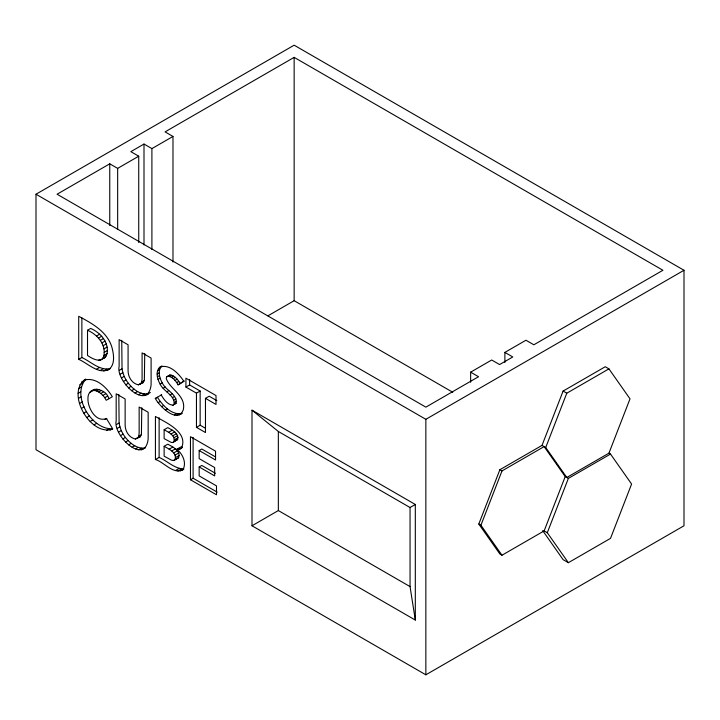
<?xml version="1.0" encoding="UTF-8"?>
<svg xmlns="http://www.w3.org/2000/svg" width="720" height="720" viewBox="0 0 720 720"><rect width="100%" height="100%" fill="white"/><g stroke="black" fill="none" stroke-linecap="round" stroke-linejoin="round"><path stroke-width="1.08" d="M103.905 355.545C106.011 344.214 97.308 334.476 87.516 330.255L87.516 355.437C91.89 358.587 102.123 364.221 103.905 355.545L107.064 353.718C109.179 342.387 100.467 332.658 90.675 328.428L87.516 330.255M108.864 398.763C106.182 387.666 87.318 385.218 87.948 398.97C87.732 408.069 96.066 422.856 106.434 418.473L112.707 428.904C90.918 437.31 64.89 392.535 85.752 379.161M109.944 430.245L112.572 428.724C91.692 430.065 71.082 395.649 85.815 379.269M161.217 394.947C163.809 399.339 167.346 404.703 172.881 405.216L174.015 404.406C175.356 395.307 163.458 391.563 160.137 384.129C157.131 379.044 154.755 369.675 161.289 366.282M174.996 403.992L176.121 403.191C177.462 394.092 165.564 390.348 162.243 382.914C159.489 378.009 157.239 370.287 161.991 365.877M140.508 384.12L141.723 381.987L142.092 378.855L142.092 352.881L151.101 358.083L151.101 384.912C147.852 411.876 115.596 381.339 119.124 366.444L119.124 339.615L128.079 344.79L128.079 370.764C128.079 376.992 131.967 383.481 138.321 384.831L143.145 382.599L144.36 380.466L144.729 353.52M137.574 438.3L138.78 436.176L139.149 433.044L139.149 407.061L148.158 412.263L148.158 439.092C144.909 466.056 112.653 435.528 116.181 420.633L116.181 393.804L125.136 398.97L125.136 424.953C125.136 431.172 129.024 437.661 135.387 439.02L140.211 436.779L141.417 434.655L141.786 407.709M172.899 442.512L173.943 441.648C175.734 435.438 168.417 432.198 164.124 429.75L164.124 438.633L171.216 442.431L172.899 442.512L177.633 439.524C179.424 433.314 172.107 430.074 167.814 427.626L164.124 429.75M174.924 459.864C177.489 452.871 168.948 449.019 164.124 446.301L164.124 456.156L171.369 460.125L173.421 460.548L178.614 457.74C181.179 450.747 172.629 446.895 167.814 444.168L164.124 446.301M166.716 376.803L167.958 376.182C172.674 376.722 175.914 380.979 178.074 384.849L180.18 383.634C178.029 379.764 174.78 375.498 170.064 374.967L166.716 376.803L166.221 378.612C170.316 389.637 186.507 395.883 183.258 409.914C177.336 424.386 159.318 405.927 155.313 398.475L161.64 394.74M100.395 360.135L105.093 357.498L107.064 353.718M501.993 555.228L480.915 525.249L501.993 470.934L544.14 446.598L565.209 476.577L544.14 530.892L501.993 555.228L499.878 554.013L478.809 524.025L499.878 469.719L542.025 445.383L563.103 391.068L605.25 366.741L608.94 368.865L630.009 398.844L608.94 453.159L566.793 477.495L545.715 447.516L542.025 445.383M545.715 447.516L566.793 393.201L608.94 368.865M568.368 562.698L547.299 532.719L568.368 478.404L610.515 454.068L631.593 484.056L610.515 538.362L568.368 562.698L563.103 559.656L542.664 530.586M176.877 449.217L179.352 449.289L181.296 448.398C189.054 432.342 165.654 422.46 155.43 416.466L155.43 459.531C163.692 461.691 174.258 475.911 183.303 469.026C186.624 462.015 182.349 453.843 176.877 449.217L180.558 447.093L182.214 447.138M178.074 384.849L183.816 381.168C178.803 373.797 169.749 363.663 159.885 367.092M180.18 383.634L184.284 381.006M36 194.229L294.147 45.189L684 270.27L684 525.771L425.853 674.811L36 449.73L36 194.229L425.853 419.31L684 270.27M138.735 242.55L138.735 156.213L117.657 168.372L109.755 163.818L57.069 194.229L425.853 407.142L478.539 376.731L470.637 372.168L470.637 382.257M172.98 262.026L172.98 136.44L151.902 148.608L144 144.045L130.833 151.65L138.735 156.213M504.882 362.484L504.882 352.395L525.951 340.227L533.853 344.79L662.931 270.27L294.147 57.357L165.069 131.877L172.98 136.44M96.498 336.042L99.657 334.224M98.559 338.049L101.727 336.231M100.395 340.335L103.554 338.508M101.934 342.9L105.093 341.073M78.714 359.361L81.873 357.534C90.801 361.548 99.423 370.773 110.088 368.685C99.351 375.75 87.939 363.213 78.714 359.361L78.714 316.287C91.845 323.289 106.731 331.38 111.69 346.527C113.877 354.204 115.893 366.453 106.929 370.503M103.131 345.744L106.29 343.926M103.905 348.903L107.064 347.085M104.157 352.395L107.316 350.568M98.55 360.324L100.125 359.415M103.131 357.822L106.29 355.995M96.444 369.279L99.603 367.461M100.206 370.521L103.365 368.694M81.549 382.032L84.186 380.511M79.704 384.849L82.332 383.328M103.761 370.971L106.92 369.153M78.534 388.611L81.171 387.09M78.147 393.318L80.784 391.797M119.394 370.323L122.031 368.802L121.752 340.335M78.525 398.376L81.162 396.855M120.231 374.175L122.859 372.654L122.031 368.802M90.945 391.275L95.139 389.088M89.685 392.472L92.322 390.951M92.511 390.609L94.347 390.474L96.984 388.953M94.347 390.474L96.417 390.915L99.054 389.394M121.572 377.91L124.209 376.389L122.859 372.654M96.417 390.915L98.694 391.977L101.331 390.456M79.677 403.443L82.305 401.922M98.694 391.977L100.827 393.453L103.464 391.932M123.39 381.474L126.027 379.953C130.797 387.252 139.14 395.568 148.59 393.651M100.827 393.453L102.906 395.388L105.543 393.867M81.495 408.393L84.123 406.872M125.667 384.822L128.304 383.301M102.906 395.388L104.76 397.692L107.397 396.171M158.427 368.577L160.533 367.362M83.889 413.091L86.526 411.57M157.473 370.845L159.579 369.621M128.394 387.918L131.031 386.397M141.723 381.987L144.36 380.466M138.321 384.831L140.958 383.31M157.158 373.986L159.264 372.771M131.526 390.69L134.163 389.169M86.823 417.447L89.451 415.926M157.365 376.803L159.471 375.588M267.948 315.819L294.147 300.69L452.754 392.256M157.977 379.422L160.083 378.198M135.036 393.03L137.664 391.509M90.234 421.407L92.871 419.886M169.614 376.434L171.729 375.219M138.501 394.713L141.138 393.192M171.432 377.307L173.547 376.092M160.137 384.129L162.243 382.914M141.642 395.568L144.279 394.047M173.205 378.576L175.311 377.361M144.405 395.631L147.033 394.11M94.059 424.845L96.696 423.324M148.59 393.516L150.345 392.499M146.727 394.947L148.482 393.93M105.03 419.418L106.785 418.41M175.041 380.394L177.156 379.179M163.188 388.242L165.294 387.027M176.733 382.545L178.848 381.33M155.313 398.475L157.419 397.26C162.558 405.288 170.883 414.675 181.287 413.775M166.698 391.842L168.804 390.627M116.46 424.512L119.097 422.991L118.818 394.515M106.596 430.578L109.233 429.057M169.983 394.992L172.098 393.777M158.103 402.723L160.218 401.508M185.922 387.072L196.461 393.156L196.461 427.338L205.47 432.54L205.47 398.349L216.009 404.433L216.009 395.55L185.922 378.189L185.922 387.072L189.612 384.939L200.151 391.023L200.151 425.214L205.551 428.328M117.288 428.355L119.925 426.834L119.097 422.991M172.413 397.665L174.519 396.45M161.532 406.656L163.638 405.441M173.916 400.086L176.022 398.871M118.629 432.099L121.266 430.578L119.925 426.834M174.438 402.462L176.544 401.247M172.881 405.216L176.121 403.191M120.447 435.654L123.084 434.133C127.854 441.432 136.197 449.748 145.647 447.84M165.339 410.067L167.445 408.843M196.461 393.156L200.151 391.023M122.733 439.002L125.361 437.481M125.46 442.107L128.088 440.586M174.6 414.963L176.706 413.748M138.78 436.176L141.417 434.655M205.47 398.349L209.16 396.225L216.819 400.644M135.387 439.02L137.142 438.003M177.03 415.287L179.136 414.072M179.181 414.99L182.385 413.217M128.592 444.87L131.22 443.349M132.093 447.21L134.73 445.689M135.567 448.902L138.195 447.381M168.552 432.306L172.242 430.182M138.708 449.757L141.336 448.236M141.462 449.82L144.099 448.299M171.045 433.998L174.735 431.874M172.845 435.789L176.535 433.665M173.934 437.724L177.615 435.591M174.294 439.821L177.984 437.697M196.461 427.338L200.151 425.214M173.943 441.648L177.633 439.524M169.128 449.19L172.818 447.066M155.43 459.531L159.12 457.407C167.283 460.89 174.447 468.819 183.78 468.9L180.09 471.033M171.738 450.954L175.428 448.83M179.352 449.289L182.115 447.696M173.763 452.898L177.453 450.774M175.068 455.103L178.758 452.97M175.5 457.614L179.19 455.49M173.421 460.548L178.614 457.74M199.161 450.531L215.541 459.99L215.541 451.17L190.467 436.689L190.467 479.763L216.495 494.784L216.495 485.901L199.161 475.893L199.161 466.956L214.65 475.893L214.65 467.559L199.161 458.622L199.161 450.531L201.789 449.01L215.289 456.795M175.527 470.502L179.217 468.369M177.948 471.051L181.638 468.918M181.89 470.376L183.735 469.314M199.161 466.956L201.789 465.435L215.343 473.256M190.467 479.763L193.104 478.242L217.197 492.147M470.637 372.168L491.706 360L499.608 364.563L512.784 356.958L504.882 352.395M252 525.771L278.343 510.561L278.343 431.478L252 410.184L252 525.771L415.314 620.064L415.314 504.477L252 410.184M415.314 620.064L410.049 586.602L410.049 507.519L415.314 504.477M103.554 358.308L105.093 357.498M168.831 375.588L170.064 374.967M141.687 383.076L143.145 382.599M138.753 437.256L140.211 436.779M83.997 380.178C95.832 376.605 106.731 387.423 112.338 396.756L106.227 400.284L104.76 397.692M174.906 440.307L176.58 440.388M563.103 391.068L566.793 393.201M608.94 453.159L610.515 454.068M565.209 476.577L568.368 478.404M499.878 469.719L501.993 470.934M544.14 530.892L547.299 532.719M478.809 524.025L480.915 525.249M278.343 431.478L410.049 507.519M278.343 510.561L410.049 586.602M124.209 376.389L126.027 379.953M121.266 430.578L123.084 434.133M425.853 419.31L425.853 674.811M294.147 57.357L294.147 300.69M193.104 437.373L193.104 478.242M189.612 379.386L189.612 384.939M159.12 417.645L159.12 457.407M151.902 148.608L151.902 249.525M144 144.045L144 244.962M117.657 168.372L117.657 228.933M109.755 163.818L109.755 225.486M81.873 317.781L81.873 357.534"/></g></svg>
